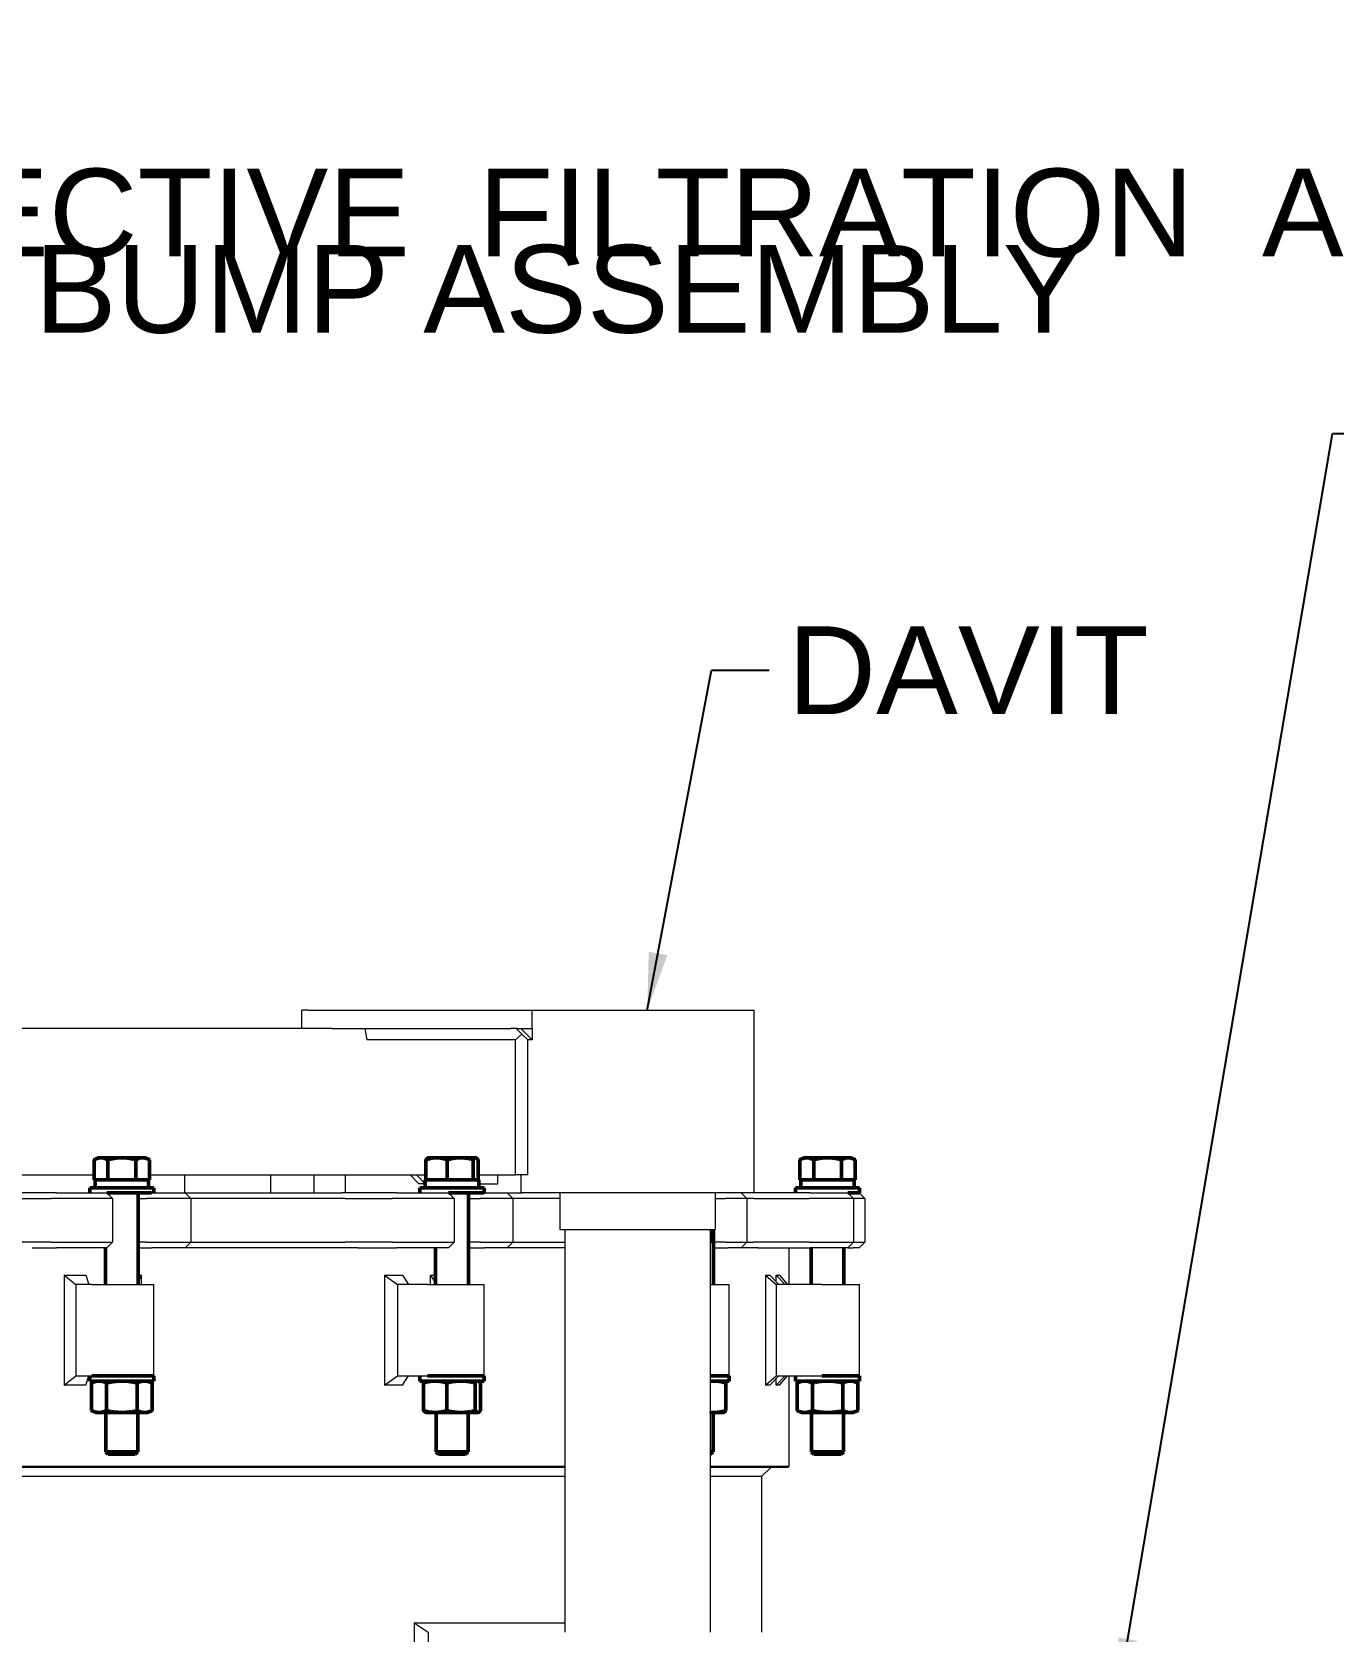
# Model space of a CAD drawing. Header units: inches. Extents: x 20 to 536, y 8 to 344.
# Drawn here: x 432.74 to 468.32, y 137.74 to 181.48 of the extents above; entities that cross this region are included whole.
import ezdxf

# ---------------------------------------------------------------- set-up
doc = ezdxf.new("R2010")
doc.units = ezdxf.units.IN
doc.header["$LTSCALE"] = 16
doc.header["$MEASUREMENT"] = 0
for name, color, linetype, lineweight in [('Symbol', 7, 'Continuous', 25), ('Symbol (ANSI)', 7, 'Continuous', 25), ('Visible (ANSI)', 7, 'Continuous', 50)]:
    doc.layers.add(name, color=color, linetype=linetype, lineweight=lineweight)
doc.styles.add('Standard D-E', font='arial.ttf')
doc.styles.add('Standard D-E NeptuneBenson', font='arial.ttf')
doc.dimstyles.new('Default D-E$7', dxfattribs={"dimscale": 16, "dimtxt": 0.15, "dimasz": 0.098425, "dimexe": 0.125, "dimexo": 0.0625, "dimgap": 0.031496, "dimtad": 0, "dimtih": 1, "dimtoh": 1, "dimrnd": 1e-08, "dimzin": 4, "dimdsep": 46, "dimtxsty": 'Standard D-E', "dimcen": 0.09, "dimdle": 0.393701, "dimclrd": 256, "dimclre": 256, "dimclrt": 256, "dimadec": 0, "dimazin": 1, "dimtfac": 1, "dimtofl": 0, "dimtmove": 0, "dimatfit": 3, "dimfxl": 1, "dimtolj": 1, "dimtzin": 4, "dimlwd": -1, "dimlwe": -1, "dimarcsym": 0})
doc.dimstyles.new('in [mm] D-E NeptuneBenson$7', dxfattribs={"dimscale": 16, "dimtxt": 0.15, "dimasz": 0.098425, "dimexe": 0.125, "dimexo": 0.063, "dimgap": 0.031496, "dimtad": 0, "dimtih": 1, "dimtoh": 1, "dimdec": 4, "dimrnd": 1e-08, "dimzin": 3, "dimdsep": 46, "dimlunit": 5, "dimtxsty": 'Standard D-E', "dimcen": 0.09, "dimdle": 0.393701, "dimclrd": 256, "dimclre": 256, "dimclrt": 256, "dimadec": 1, "dimazin": 1, "dimtfac": 1, "dimtofl": 0, "dimtmove": 0, "dimatfit": 3, "dimfxl": 1, "dimfrac": 1, "dimtolj": 1, "dimtzin": 4, "dimlwd": -1, "dimlwe": -1, "dimarcsym": 0})

msp = doc.modelspace()

# ---------------------------------------------------------------- linework, layer by layer
at = {"layer": 'Visible (ANSI)', "linetype": 'Continuous', "lineweight": 18}
for p, q in [((440.274845, 154.743472), (440.115172, 154.743472)), ((440.115172, 154.243472), (440.115172, 154.743472)), ((440.274845, 154.743472), (445.814607, 154.743472)), ((445.814607, 154.743472), (445.99415, 154.743472)), ((445.99415, 154.743472), (446.409032, 154.743472)), ((446.409032, 154.743472), (446.501382, 154.743472)), ((446.409032, 154.243472), (446.409032, 154.743472)), ((446.501382, 154.743472), (447.326067, 154.743472)), ((447.326067, 154.743472), (451.788254, 154.743472)), ((451.788254, 154.743472), (452.480547, 154.743472)), ((452.480547, 149.743472), (452.480547, 154.743472)), ((440.940263, 154.243472), (417.696189, 154.243472)), ((440.940263, 154.243472), (445.814607, 154.243472)), ((441.834082, 154.243472), (441.88775, 153.930972)), ((445.99415, 154.243472), (445.814607, 154.243472)), ((446.123299, 154.081898), (445.95545, 153.930972)), ((445.973412, 154.243472), (446.123299, 154.081898)), ((445.99415, 154.243472), (446.098941, 154.243472)), ((446.098941, 154.243472), (446.410198, 154.243472)), ((446.098941, 154.243472), (446.410198, 153.930972)), ((446.291147, 153.930972), (446.123299, 154.081898)), ((446.410198, 154.243472), (446.410198, 153.930972)), ((445.95545, 153.930972), (441.88775, 153.930972)), ((445.95545, 150.243472), (445.95545, 153.930972)), ((446.410198, 153.930972), (446.291147, 153.930972)), ((446.291147, 150.243472), (446.291147, 153.930972)), ((430.909416, 150.243472), (434.436612, 150.243472)), ((435.951576, 150.243472), (443.507724, 150.243472)), ((436.909208, 150.243472), (436.909208, 149.743472)), ((439.256777, 150.243472), (439.256777, 149.743472)), ((440.450782, 149.743472), (440.450782, 150.243472)), ((441.310387, 149.743472), (441.310387, 150.243472)), ((443.310516, 149.993472), (443.075759, 150.243472)), ((443.24768, 150.243472), (443.482437, 149.993472)), ((444.93032, 150.243472), (445.95545, 150.243472)), ((445.473175, 149.993472), (445.473175, 150.243472)), ((446.291147, 150.243472), (445.95545, 150.243472)), ((446.099247, 150.243472), (446.099247, 149.743472)), ((453.752292, 150.047373), (453.752292, 149.884097)), ((433.079252, 149.743472), (432.293624, 149.743472)), ((432.333884, 149.588472), (432.933599, 149.588472)), ((432.933599, 149.588472), (433.260643, 149.588472)), ((433.406296, 149.743472), (433.079252, 149.743472)), ((434.5107, 149.588472), (433.260643, 149.588472)), ((433.406296, 149.743472), (434.462593, 149.743472)), ((434.462593, 149.743472), (434.724655, 149.743472)), ((434.774084, 149.588472), (434.5107, 149.588472)), ((434.724655, 149.743472), (434.78936, 149.743472)), ((434.94436, 149.588472), (434.774084, 149.588472)), ((434.78936, 149.743472), (434.94436, 149.588472)), ((434.94436, 149.588472), (434.94436, 148.398472)), ((435.641594, 149.588472), (435.868975, 149.588472)), ((436.195133, 149.588472), (435.868975, 149.588472)), ((436.014628, 149.743472), (436.008024, 149.743472)), ((436.014628, 149.743472), (436.138568, 149.743472)), ((436.138568, 149.743472), (436.395154, 149.743472)), ((436.453014, 149.588472), (436.195133, 149.588472)), ((436.395154, 149.743472), (436.924721, 149.743472)), ((437.079721, 149.588472), (436.453014, 149.588472)), ((436.924721, 149.743472), (441.211456, 149.743472)), ((436.924721, 149.743472), (437.079721, 149.588472)), ((441.300481, 149.588472), (437.079721, 149.588472)), ((437.079721, 149.588472), (437.079721, 148.398472)), ((442.089418, 149.743472), (441.211456, 149.743472)), ((441.300481, 149.588472), (441.970682, 149.588472)), ((441.970682, 149.588472), (442.585323, 149.588472)), ((442.70406, 149.743472), (442.089418, 149.743472)), ((443.968145, 149.588472), (442.585323, 149.588472)), ((442.70406, 149.743472), (443.872544, 149.743472)), ((443.482437, 149.993472), (443.310516, 149.993472)), ((443.482437, 149.993472), (443.489522, 149.993472)), ((443.872544, 149.743472), (444.089092, 149.743472)), ((444.185785, 149.588472), (443.968145, 149.588472)), ((444.089092, 149.743472), (444.124828, 149.743472)), ((444.124828, 149.743472), (444.279828, 149.588472)), ((444.279828, 149.588472), (444.185785, 149.588472)), ((444.279828, 149.588472), (444.279828, 148.398472)), ((444.666522, 149.588472), (444.987384, 149.588472)), ((444.948522, 149.993472), (445.473175, 149.993472)), ((445.344235, 149.588472), (444.987384, 149.588472)), ((445.106121, 149.743472), (445.093709, 149.743472)), ((445.106121, 149.743472), (445.241724, 149.743472)), ((445.241724, 149.743472), (445.447982, 149.743472)), ((445.551534, 149.588472), (445.344235, 149.588472)), ((445.447982, 149.743472), (445.728457, 149.743472)), ((445.883457, 149.588472), (445.551534, 149.588472)), ((445.728457, 149.743472), (446.132509, 149.743472)), ((445.728457, 149.743472), (445.883457, 149.588472)), ((447.164897, 149.588472), (445.883457, 149.588472)), ((445.883457, 149.588472), (445.883457, 148.398472)), ((446.501382, 149.743472), (446.132509, 149.743472)), ((447.326067, 149.743472), (446.501382, 149.743472)), ((447.164897, 149.743472), (447.164897, 148.743472)), ((451.788254, 149.743472), (447.326067, 149.743472)), ((451.414897, 149.743472), (451.414897, 148.743472)), ((451.414897, 149.588472), (451.686735, 149.588472)), ((452.031239, 149.588472), (451.686735, 149.588472)), ((452.480547, 149.743472), (451.788254, 149.743472)), ((452.162952, 149.588472), (452.031239, 149.588472)), ((452.12567, 149.743472), (452.28067, 149.588472)), ((452.28067, 149.588472), (452.162952, 149.588472)), ((452.467224, 149.588472), (452.28067, 149.588472)), ((452.28067, 149.588472), (452.28067, 148.398472)), ((452.467224, 149.588472), (453.037134, 149.588472)), ((453.064049, 149.743472), (452.480547, 149.743472)), ((453.037134, 149.588472), (453.97882, 149.588472)), ((454.005735, 149.743472), (453.064049, 149.743472)), ((455.130909, 149.588472), (453.97882, 149.588472)), ((454.005735, 149.743472), (454.979251, 149.743472)), ((454.979251, 149.743472), (455.035054, 149.743472)), ((455.035054, 149.743472), (455.03693, 149.743472)), ((455.03693, 149.743472), (455.19193, 149.588472)), ((455.186994, 149.588472), (455.130909, 149.588472)), ((455.19193, 149.588472), (455.186994, 149.588472)), ((455.449593, 149.588472), (455.19193, 149.588472)), ((455.19193, 149.588472), (455.19193, 148.398472)), ((455.344764, 149.743472), (455.499764, 149.588472)), ((455.489834, 149.588472), (455.449593, 149.588472)), ((455.499764, 149.588472), (455.489834, 149.588472)), ((455.499764, 149.588472), (455.499764, 148.398472)), ((447.164897, 148.743472), (451.414897, 148.743472)), ((447.304897, 148.743472), (447.304897, 137.743472)), ((451.274897, 148.743472), (451.274897, 137.743472)), ((451.311735, 148.743472), (451.311735, 148.398472)), ((432.933599, 148.398472), (432.333884, 148.398472)), ((433.260643, 148.398472), (432.933599, 148.398472)), ((433.260643, 148.398472), (434.5107, 148.398472)), ((434.5107, 148.398472), (434.774084, 148.398472)), ((434.774084, 148.398472), (434.94436, 148.398472)), ((434.78936, 148.243472), (434.94436, 148.398472)), ((435.868975, 148.398472), (435.641594, 148.398472)), ((435.868975, 148.398472), (436.195133, 148.398472)), ((436.195133, 148.398472), (436.453014, 148.398472)), ((436.453014, 148.398472), (437.079721, 148.398472)), ((436.924721, 148.243472), (437.079721, 148.398472)), ((437.079721, 148.398472), (441.300481, 148.398472)), ((441.970682, 148.398472), (441.300481, 148.398472)), ((442.585323, 148.398472), (441.970682, 148.398472)), ((442.585323, 148.398472), (443.968145, 148.398472)), ((443.968145, 148.398472), (444.185785, 148.398472)), ((444.124828, 148.243472), (444.279828, 148.398472)), ((444.185785, 148.398472), (444.279828, 148.398472)), ((444.987384, 148.398472), (444.666522, 148.398472)), ((444.987384, 148.398472), (445.344235, 148.398472)), ((445.344235, 148.398472), (445.551534, 148.398472)), ((445.551534, 148.398472), (445.883457, 148.398472)), ((445.728457, 148.243472), (445.883457, 148.398472)), ((445.883457, 148.398472), (447.304897, 148.398472)), ((451.274897, 148.398472), (451.275115, 148.398472)), ((451.274897, 148.361634), (451.311735, 148.398472)), ((451.275115, 148.398472), (451.311735, 148.398472)), ((451.686735, 148.398472), (451.365069, 148.398472)), ((451.686735, 148.398472), (452.031239, 148.398472)), ((452.031239, 148.398472), (452.162952, 148.398472)), ((452.12567, 148.243472), (452.28067, 148.398472)), ((452.162952, 148.398472), (452.28067, 148.398472)), ((452.28067, 148.398472), (452.467224, 148.398472)), ((453.037134, 148.398472), (452.467224, 148.398472)), ((453.97882, 148.398472), (453.037134, 148.398472)), ((453.97882, 148.398472), (455.130909, 148.398472)), ((455.03693, 148.243472), (455.19193, 148.398472)), ((455.130909, 148.398472), (455.186994, 148.398472)), ((455.186994, 148.398472), (455.19193, 148.398472)), ((455.19193, 148.398472), (455.449593, 148.398472)), ((455.344764, 148.243472), (455.499764, 148.398472)), ((455.449593, 148.398472), (455.489834, 148.398472)), ((455.489834, 148.398472), (455.499764, 148.398472)), ((432.739974, 148.243472), (433.079252, 148.243472)), ((433.079252, 148.243472), (433.406296, 148.243472)), ((434.462593, 148.243472), (433.406296, 148.243472)), ((434.724655, 148.243472), (434.462593, 148.243472)), ((434.78936, 148.243472), (434.724655, 148.243472)), ((435.641594, 148.243472), (435.655229, 148.243472)), ((435.655229, 148.243472), (436.014628, 148.243472)), ((436.138568, 148.243472), (436.014628, 148.243472)), ((436.395154, 148.243472), (436.138568, 148.243472)), ((436.924721, 148.243472), (436.395154, 148.243472)), ((441.644094, 148.243472), (436.924721, 148.243472)), ((441.644094, 148.243472), (442.089418, 148.243472)), ((442.089418, 148.243472), (442.70406, 148.243472)), ((443.872544, 148.243472), (442.70406, 148.243472)), ((444.089092, 148.243472), (443.872544, 148.243472)), ((444.124828, 148.243472), (444.089092, 148.243472)), ((444.666522, 148.243472), (445.106121, 148.243472)), ((445.241724, 148.243472), (445.106121, 148.243472)), ((445.447982, 148.243472), (445.241724, 148.243472)), ((445.728457, 148.243472), (445.447982, 148.243472)), ((447.304897, 148.243472), (445.728457, 148.243472)), ((451.365069, 148.243472), (451.764235, 148.243472)), ((451.895147, 148.243472), (451.764235, 148.243472)), ((452.026199, 148.243472), (451.895147, 148.243472)), ((452.12567, 148.243472), (452.026199, 148.243472)), ((452.574081, 148.243472), (452.12567, 148.243472)), ((452.574081, 148.243472), (453.064049, 148.243472)), ((453.064049, 148.243472), (454.005735, 148.243472)), ((453.432655, 147.243472), (453.432655, 148.243472)), ((454.979251, 148.243472), (454.005735, 148.243472)), ((455.035054, 148.243472), (454.979251, 148.243472)), ((455.03693, 148.243472), (455.035054, 148.243472)), ((455.03693, 148.243472), (455.185905, 148.243472)), ((455.296335, 148.243472), (455.185905, 148.243472)), ((455.336373, 148.243472), (455.296335, 148.243472)), ((455.344764, 148.243472), (455.336373, 148.243472)), ((433.614696, 147.493375), (433.614696, 144.49357)), ((433.614696, 147.493375), (434.212118, 147.493375)), ((433.614696, 147.493375), (433.938048, 147.243472)), ((434.212118, 147.493375), (434.2935, 147.243472)), ((435.641594, 147.493375), (435.728821, 147.493375)), ((435.728821, 147.493375), (435.641594, 147.34439)), ((435.728821, 147.243472), (435.728821, 147.493375)), ((442.375627, 147.493375), (442.375627, 144.49357)), ((442.375627, 147.493375), (442.869164, 147.493375)), ((442.375627, 147.493375), (442.733427, 147.243472)), ((442.869164, 147.493375), (443.026459, 147.243472)), ((443.628549, 147.493375), (443.771522, 147.275452)), ((443.628549, 147.243472), (443.628549, 147.493375)), ((443.628549, 147.493375), (443.771522, 147.493375)), ((452.782449, 147.493375), (452.782449, 144.49357)), ((452.782449, 147.493375), (452.909342, 147.493375)), ((452.782449, 147.493375), (453.080727, 147.243472)), ((452.909342, 147.493375), (453.154679, 147.243472)), ((453.081481, 147.493375), (453.328327, 147.243472)), ((453.081481, 147.318033), (453.081481, 147.493375)), ((453.081481, 147.493375), (453.173123, 147.493375)), ((453.173123, 147.493375), (453.384612, 147.243472)), ((434.371863, 147.243472), (433.938048, 147.243472)), ((433.938048, 147.243472), (433.938048, 144.743472)), ((434.371863, 147.243472), (436.069094, 147.243472)), ((436.069094, 144.743472), (436.069094, 147.243472)), ((443.548733, 147.243472), (442.733427, 147.243472)), ((442.733427, 147.243472), (442.733427, 144.743472)), ((443.548733, 147.243472), (445.094022, 147.243472)), ((445.094022, 144.743472), (445.094022, 147.243472)), ((451.274897, 147.243472), (451.792569, 147.243472)), ((451.792569, 144.743472), (451.792569, 147.243472)), ((454.32985, 147.243472), (453.080727, 147.243472)), ((453.080727, 147.243472), (453.080727, 144.743472)), ((454.32985, 147.243472), (455.356792, 147.243472)), ((455.356792, 144.743472), (455.356792, 147.243472)), ((433.614696, 144.49357), (433.938048, 144.743472)), ((434.212118, 144.49357), (433.614696, 144.49357)), ((433.938048, 144.743472), (434.371863, 144.743472)), ((434.212118, 144.49357), (434.2935, 144.743472)), ((436.069094, 144.743472), (434.371863, 144.743472)), ((442.375627, 144.49357), (442.733427, 144.743472)), ((442.869164, 144.49357), (442.375627, 144.49357)), ((442.733427, 144.743472), (443.548733, 144.743472)), ((442.869164, 144.49357), (443.026459, 144.743472)), ((445.094022, 144.743472), (443.548733, 144.743472)), ((451.792569, 144.743472), (451.274897, 144.743472)), ((452.782449, 144.49357), (453.080727, 144.743472)), ((452.909342, 144.49357), (452.782449, 144.49357)), ((452.909342, 144.49357), (453.154679, 144.743472)), ((453.080727, 144.743472), (454.32985, 144.743472)), ((453.081481, 144.49357), (453.328327, 144.743472)), ((453.081481, 144.49357), (453.081481, 144.668912)), ((453.173123, 144.49357), (453.081481, 144.49357)), ((453.173123, 144.49357), (453.384612, 144.743472)), ((453.432655, 142.274722), (453.432655, 144.743472)), ((455.356792, 144.743472), (454.32985, 144.743472)), ((396.429994, 142.274722), (447.304897, 142.274722)), ((447.304897, 142.243472), (396.461244, 142.243472)), ((451.274897, 142.274722), (453.432655, 142.274722)), ((453.401395, 142.243472), (451.274897, 142.243472)), ((452.680751, 141.993472), (452.930728, 142.243472)), ((447.304897, 141.993472), (424.931327, 141.993472)), ((452.680751, 141.993472), (451.274897, 141.993472)), ((452.683349, 137.743472), (452.683349, 141.996071)), ((443.185523, 137.99296), (443.185523, 136.743984)), ((443.185523, 137.99296), (447.304897, 137.99296)), ((443.185523, 137.99296), (443.567968, 137.743472)), ((443.567968, 137.743472), (443.567968, 136.993472))]:
    msp.add_line(p, q, dxfattribs=at)
at = {"layer": 'Visible (ANSI)'}
for p, q in [((434.436612, 150.103101), (434.436612, 150.64851)), ((434.538094, 150.707101), (434.437457, 150.648998)), ((434.626619, 150.707101), (434.538094, 150.707101)), ((435.195367, 150.707101), (434.626619, 150.707101)), ((434.816626, 150.103101), (434.816626, 150.64851)), ((435.762842, 150.707101), (435.195367, 150.707101)), ((435.574108, 150.103101), (435.574108, 150.64851)), ((435.850094, 150.707101), (435.762842, 150.707101)), ((435.850094, 150.707101), (435.950732, 150.648998)), ((435.951576, 150.103101), (435.951576, 150.64851)), ((443.507724, 150.103101), (443.507724, 150.64851)), ((443.563022, 150.707101), (443.553129, 150.701389)), ((443.798329, 150.707101), (443.563022, 150.707101)), ((444.444583, 150.707101), (443.798329, 150.707101)), ((444.088934, 150.103101), (444.088934, 150.64851)), ((444.865276, 150.707101), (444.444583, 150.707101)), ((444.800232, 150.103101), (444.800232, 150.64851)), ((444.875022, 150.707101), (444.865276, 150.707101)), ((444.875022, 150.707101), (444.884916, 150.701389)), ((444.93032, 150.103101), (444.93032, 150.64851)), ((453.72431, 150.103101), (453.72431, 150.64851)), ((453.825792, 150.707101), (453.725154, 150.648998)), ((453.914316, 150.707101), (453.825792, 150.707101)), ((454.483064, 150.707101), (453.914316, 150.707101)), ((454.104323, 150.103101), (454.104323, 150.64851)), ((455.05054, 150.707101), (454.483064, 150.707101)), ((454.861805, 150.103101), (454.861805, 150.64851)), ((455.137792, 150.707101), (455.05054, 150.707101)), ((455.137792, 150.707101), (455.238429, 150.648998)), ((455.239274, 150.103101), (455.239274, 150.64851)), ((434.626619, 150.103101), (434.436612, 150.103101)), ((434.464594, 150.103097), (435.923594, 150.103097)), ((434.464594, 150.103097), (434.464594, 149.884097)), ((434.538094, 150.103101), (434.538094, 150.103097)), ((434.816626, 150.103101), (434.626619, 150.103101)), ((435.195367, 150.103101), (434.816626, 150.103101)), ((435.574108, 150.103101), (435.195367, 150.103101)), ((435.762842, 150.103101), (435.574108, 150.103101)), ((435.951576, 150.103101), (435.762842, 150.103101)), ((435.850094, 150.103101), (435.850094, 150.103097)), ((435.923594, 150.103097), (435.923594, 149.884097)), ((443.489522, 150.103097), (444.948522, 150.103097)), ((443.489522, 150.103097), (443.489522, 149.884097)), ((443.798329, 150.103101), (443.507724, 150.103101)), ((443.563022, 150.103101), (443.563022, 150.103097)), ((444.088934, 150.103101), (443.798329, 150.103101)), ((444.444583, 150.103101), (444.088934, 150.103101)), ((444.800232, 150.103101), (444.444583, 150.103101)), ((444.865276, 150.103101), (444.800232, 150.103101)), ((444.93032, 150.103101), (444.865276, 150.103101)), ((444.875022, 150.103101), (444.875022, 150.103097)), ((444.948522, 150.103097), (444.948522, 149.884097)), ((453.914316, 150.103101), (453.72431, 150.103101)), ((453.752292, 150.103097), (455.211292, 150.103097)), ((453.752292, 150.103097), (453.752292, 150.047373)), ((453.825792, 150.103101), (453.825792, 150.103097)), ((454.104323, 150.103101), (453.914316, 150.103101)), ((454.483064, 150.103101), (454.104323, 150.103101)), ((454.861805, 150.103101), (454.483064, 150.103101)), ((455.05054, 150.103101), (454.861805, 150.103101)), ((455.239274, 150.103101), (455.05054, 150.103101)), ((455.137792, 150.103101), (455.137792, 150.103097)), ((455.211292, 150.103097), (455.211292, 149.884097)), ((436.069094, 149.884097), (434.319094, 149.884097)), ((434.319094, 149.743472), (434.319094, 149.884097)), ((434.78936, 149.743472), (436.008024, 149.743472)), ((435.641594, 149.743472), (435.641594, 147.243472)), ((436.069094, 149.743472), (436.069094, 149.884097)), ((445.094022, 149.884097), (443.344022, 149.884097)), ((443.344022, 149.743472), (443.344022, 149.884097)), ((444.124828, 149.743472), (445.093709, 149.743472)), ((444.666522, 149.743472), (444.666522, 147.243472)), ((445.094022, 149.743472), (445.094022, 149.884097)), ((455.356792, 149.884097), (453.606792, 149.884097)), ((453.606792, 149.743472), (453.606792, 149.884097)), ((455.03693, 149.743472), (455.356792, 149.743472)), ((455.356792, 149.743472), (455.356792, 149.884097)), ((451.365069, 148.743472), (451.365069, 147.243472)), ((434.746594, 148.243472), (434.746594, 147.243472)), ((443.771522, 148.243472), (443.771522, 147.243472)), ((454.034292, 148.243472), (454.034292, 147.243472)), ((454.929292, 148.243472), (454.929292, 147.243472)), ((434.319094, 144.602847), (434.319094, 144.743472)), ((434.319094, 144.602847), (436.069094, 144.602847)), ((434.363866, 143.795715), (434.363866, 144.55098)), ((434.475094, 144.602847), (434.364792, 144.551413)), ((436.069094, 144.743472), (434.371863, 144.743472)), ((434.780375, 143.795715), (434.780375, 144.55098)), ((435.610603, 143.795715), (435.610603, 144.55098)), ((435.913094, 144.602847), (436.023397, 144.551413)), ((436.024322, 143.795715), (436.024322, 144.55098)), ((436.069094, 144.602847), (436.069094, 144.743472)), ((443.344022, 144.602847), (443.344022, 144.743472)), ((443.344022, 144.602847), (445.094022, 144.602847)), ((443.439414, 143.795715), (443.439414, 144.55098)), ((443.500022, 144.602847), (443.489179, 144.597791)), ((445.094022, 144.743472), (443.548733, 144.743472)), ((444.076441, 143.795715), (444.076441, 144.55098)), ((444.856049, 143.795715), (444.856049, 144.55098)), ((444.938022, 144.602847), (444.948866, 144.597791)), ((444.998631, 143.795715), (444.998631, 144.55098)), ((445.094022, 144.602847), (445.094022, 144.743472)), ((451.792569, 144.743472), (451.274897, 144.743472)), ((451.274897, 144.602847), (451.792569, 144.602847)), ((451.636569, 144.602847), (451.647912, 144.597558)), ((451.698279, 143.795715), (451.698279, 144.55098)), ((451.792569, 144.602847), (451.792569, 144.743472)), ((453.606792, 144.602847), (453.606792, 144.743472)), ((453.606792, 144.602847), (455.356792, 144.602847)), ((453.651564, 143.795715), (453.651564, 144.55098)), ((453.762792, 144.602847), (453.652489, 144.551413)), ((454.068072, 143.795715), (454.068072, 144.55098)), ((455.356792, 144.743472), (454.32985, 144.743472)), ((454.8983, 143.795715), (454.8983, 144.55098)), ((455.200792, 144.602847), (455.311094, 144.551413)), ((455.31202, 143.795715), (455.31202, 144.55098)), ((455.356792, 144.602847), (455.356792, 144.743472)), ((434.475094, 143.743847), (434.364792, 143.795282)), ((434.475094, 143.743847), (434.57212, 143.743847)), ((434.57212, 143.743847), (435.195489, 143.743847)), ((434.756594, 143.743847), (434.756594, 142.669212)), ((435.195489, 143.743847), (435.817463, 143.743847)), ((435.631594, 143.743847), (435.631594, 142.669212)), ((435.817463, 143.743847), (435.913094, 143.743847)), ((435.913094, 143.743847), (436.023397, 143.795282)), ((443.500022, 143.743847), (443.489179, 143.748904)), ((443.500022, 143.743847), (443.757927, 143.743847)), ((443.757927, 143.743847), (444.466245, 143.743847)), ((443.781522, 143.743847), (443.781522, 142.669212)), ((444.466245, 143.743847), (444.92734, 143.743847)), ((444.656522, 143.743847), (444.656522, 142.669212)), ((444.92734, 143.743847), (444.938022, 143.743847)), ((444.938022, 143.743847), (444.948866, 143.748904)), ((451.274897, 143.743847), (451.380801, 143.743847)), ((451.355069, 143.743847), (451.355069, 142.669212)), ((451.380801, 143.743847), (451.636569, 143.743847)), ((451.636569, 143.743847), (451.647912, 143.749137)), ((453.762792, 143.743847), (453.652489, 143.795282)), ((453.762792, 143.743847), (453.859818, 143.743847)), ((453.859818, 143.743847), (454.483186, 143.743847)), ((454.044292, 143.743847), (454.044292, 142.669212)), ((454.483186, 143.743847), (455.10516, 143.743847)), ((454.919292, 143.743847), (454.919292, 142.669212)), ((455.10516, 143.743847), (455.200792, 143.743847)), ((455.200792, 143.743847), (455.311094, 143.795282)), ((434.756594, 142.669212), (435.631594, 142.669212)), ((434.824755, 142.603097), (434.756594, 142.669212)), ((435.563433, 142.603097), (434.824755, 142.603097)), ((435.563433, 142.603097), (435.631594, 142.669212)), ((443.781522, 142.669212), (444.656522, 142.669212)), ((443.849683, 142.603097), (443.781522, 142.669212)), ((444.588361, 142.603097), (443.849683, 142.603097)), ((444.588361, 142.603097), (444.656522, 142.669212)), ((451.274897, 142.669212), (451.355069, 142.669212)), ((451.286908, 142.603097), (451.274897, 142.603097)), ((451.286908, 142.603097), (451.355069, 142.669212)), ((454.044292, 142.669212), (454.919292, 142.669212)), ((454.112453, 142.603097), (454.044292, 142.669212)), ((454.851131, 142.603097), (454.112453, 142.603097)), ((454.851131, 142.603097), (454.919292, 142.669212))]:
    msp.add_line(p, q, dxfattribs=at)
for centre, start_param, end_param in [((454.481792, 150.039349), 4.710387156, 4.749861257), ((454.481792, 149.728846), 4.67285257, 4.674792226)]:
    msp.add_ellipse(centre, major_axis=(0.00146, -4.1372), ratio=0.176326628, start_param=start_param, end_param=end_param, dxfattribs=at)
for points, weights in [([(434.626619, 150.707101), (434.538436, 150.707101), (434.436612, 150.64851)], [1, 1.0379548493, 1]), ([(434.436612, 150.64851), (434.437035, 150.648755), (434.437457, 150.648998)], [1, 1.00015275945, 1.00030428927]), ([(434.816626, 150.64851), (434.714801, 150.707101), (434.626619, 150.707101)], [1, 1.0379548493, 1]), ([(435.195367, 150.707101), (435.019592, 150.707101), (434.816626, 150.64851)], [1, 1.0379548493, 1]), ([(435.574108, 150.64851), (435.371141, 150.707101), (435.195367, 150.707101)], [1, 1.0379548493, 1]), ([(435.762842, 150.707101), (435.67525, 150.707101), (435.574108, 150.64851)], [1, 1.0379548493, 1]), ([(435.951576, 150.64851), (435.850434, 150.707101), (435.762842, 150.707101)], [1, 1.0379548493, 1]), ([(443.798329, 150.707101), (443.663459, 150.707101), (443.507724, 150.64851)], [1, 1.0379548493, 1]), ([(443.507724, 150.64851), (443.531888, 150.689126), (443.553129, 150.701389)], [1, 1.02600759169, 1.01637310665]), ([(444.088934, 150.64851), (443.933199, 150.707101), (443.798329, 150.707101)], [1, 1.0379548493, 1]), ([(444.444583, 150.707101), (444.279525, 150.707101), (444.088934, 150.64851)], [1, 1.0379548493, 1]), ([(444.800232, 150.64851), (444.60964, 150.707101), (444.444583, 150.707101)], [1, 1.0379548493, 1]), ([(444.865276, 150.707101), (444.835089, 150.707101), (444.800232, 150.64851)], [1, 1.0379548493, 1]), ([(444.93032, 150.64851), (444.895463, 150.707101), (444.865276, 150.707101)], [1, 1.0379548493, 1]), ([(453.914316, 150.707101), (453.826134, 150.707101), (453.72431, 150.64851)], [1, 1.0379548493, 1]), ([(453.72431, 150.64851), (453.724732, 150.648755), (453.725154, 150.648998)], [1, 1.00015275945, 1.00030428927]), ([(454.104323, 150.64851), (454.002499, 150.707101), (453.914316, 150.707101)], [1, 1.0379548493, 1]), ([(454.483064, 150.707101), (454.30729, 150.707101), (454.104323, 150.64851)], [1, 1.0379548493, 1]), ([(454.861805, 150.64851), (454.658838, 150.707101), (454.483064, 150.707101)], [1, 1.0379548493, 1]), ([(455.05054, 150.707101), (454.962948, 150.707101), (454.861805, 150.64851)], [1, 1.0379548493, 1]), ([(455.239274, 150.64851), (455.138131, 150.707101), (455.05054, 150.707101)], [1, 1.0379548493, 1]), ([(434.57212, 144.602847), (434.475469, 144.602847), (434.363866, 144.55098)], [1, 1.0379548493, 1]), ([(434.363866, 144.55098), (434.364329, 144.551197), (434.364792, 144.551413)], [1, 1.00015275945, 1.00030428927]), ([(434.780375, 144.55098), (434.668772, 144.602847), (434.57212, 144.602847)], [1, 1.0379548493, 1]), ([(435.195489, 144.602847), (435.002834, 144.602847), (434.780375, 144.55098)], [1, 1.0379548493, 1]), ([(435.610603, 144.55098), (435.388144, 144.602847), (435.195489, 144.602847)], [1, 1.0379548493, 1]), ([(435.817463, 144.602847), (435.721459, 144.602847), (435.610603, 144.55098)], [1, 1.0379548493, 1]), ([(436.024322, 144.55098), (435.913467, 144.602847), (435.817463, 144.602847)], [1, 1.0379548493, 1]), ([(443.757927, 144.602847), (443.610105, 144.602847), (443.439414, 144.55098)], [1, 1.0379548493, 1]), ([(443.439414, 144.55098), (443.465897, 144.586935), (443.489179, 144.597791)], [1, 1.02600759169, 1.01637310665]), ([(444.076441, 144.55098), (443.90575, 144.602847), (443.757927, 144.602847)], [1, 1.0379548493, 1]), ([(444.466245, 144.602847), (444.285336, 144.602847), (444.076441, 144.55098)], [1, 1.0379548493, 1]), ([(444.856049, 144.55098), (444.647154, 144.602847), (444.466245, 144.602847)], [1, 1.0379548493, 1]), ([(444.92734, 144.602847), (444.894254, 144.602847), (444.856049, 144.55098)], [1, 1.0379548493, 1]), ([(444.998631, 144.55098), (444.960426, 144.602847), (444.92734, 144.602847)], [1, 1.0379548493, 1]), ([(451.380801, 144.602847), (451.328331, 144.602847), (451.274897, 144.596686)], [1, 1.01319363833, 1.01721468893]), ([(451.698279, 144.55098), (451.528143, 144.602847), (451.380801, 144.602847)], [1, 1.0379548493, 1]), ([(451.647912, 144.597558), (451.671484, 144.586567), (451.698279, 144.55098)], [1.01657159114, 1.02573438582, 1]), ([(453.859818, 144.602847), (453.763167, 144.602847), (453.651564, 144.55098)], [1, 1.0379548493, 1]), ([(453.651564, 144.55098), (453.652027, 144.551197), (453.652489, 144.551413)], [1, 1.00015275945, 1.00030428927]), ([(454.068072, 144.55098), (453.956469, 144.602847), (453.859818, 144.602847)], [1, 1.0379548493, 1]), ([(454.483186, 144.602847), (454.290531, 144.602847), (454.068072, 144.55098)], [1, 1.0379548493, 1]), ([(454.8983, 144.55098), (454.675841, 144.602847), (454.483186, 144.602847)], [1, 1.0379548493, 1]), ([(455.10516, 144.602847), (455.009156, 144.602847), (454.8983, 144.55098)], [1, 1.0379548493, 1]), ([(455.31202, 144.55098), (455.201164, 144.602847), (455.10516, 144.602847)], [1, 1.0379548493, 1]), ([(434.364792, 143.795282), (434.364329, 143.795498), (434.363866, 143.795715)], [1.00030428927, 1.00015275945, 1]), ([(434.363866, 143.795715), (434.475469, 143.743847), (434.57212, 143.743847)], [1, 1.0379548493, 1]), ([(434.57212, 143.743847), (434.668772, 143.743847), (434.780375, 143.795715)], [1, 1.0379548493, 1]), ([(434.780375, 143.795715), (435.002834, 143.743847), (435.195489, 143.743847)], [1, 1.0379548493, 1]), ([(435.195489, 143.743847), (435.388144, 143.743847), (435.610603, 143.795715)], [1, 1.0379548493, 1]), ([(435.610603, 143.795715), (435.721459, 143.743847), (435.817463, 143.743847)], [1, 1.0379548493, 1]), ([(435.817463, 143.743847), (435.913467, 143.743847), (436.024322, 143.795715)], [1, 1.0379548493, 1]), ([(443.489179, 143.748904), (443.465897, 143.75976), (443.439414, 143.795715)], [1.01637310665, 1.02600759169, 1]), ([(443.439414, 143.795715), (443.610105, 143.743847), (443.757927, 143.743847)], [1, 1.0379548493, 1]), ([(443.757927, 143.743847), (443.90575, 143.743847), (444.076441, 143.795715)], [1, 1.0379548493, 1]), ([(444.076441, 143.795715), (444.285336, 143.743847), (444.466245, 143.743847)], [1, 1.0379548493, 1]), ([(444.466245, 143.743847), (444.647154, 143.743847), (444.856049, 143.795715)], [1, 1.0379548493, 1]), ([(444.856049, 143.795715), (444.894254, 143.743847), (444.92734, 143.743847)], [1, 1.0379548493, 1]), ([(444.92734, 143.743847), (444.960426, 143.743847), (444.998631, 143.795715)], [1, 1.0379548493, 1]), ([(451.274897, 143.750009), (451.328331, 143.743847), (451.380801, 143.743847)], [1.01721468893, 1.01319363833, 1]), ([(451.380801, 143.743847), (451.528143, 143.743847), (451.698279, 143.795715)], [1, 1.0379548493, 1]), ([(451.698279, 143.795715), (451.671484, 143.760128), (451.647912, 143.749137)], [1, 1.02573438582, 1.01657159114]), ([(453.652489, 143.795282), (453.652027, 143.795498), (453.651564, 143.795715)], [1.00030428927, 1.00015275945, 1]), ([(453.651564, 143.795715), (453.763167, 143.743847), (453.859818, 143.743847)], [1, 1.0379548493, 1]), ([(453.859818, 143.743847), (453.956469, 143.743847), (454.068072, 143.795715)], [1, 1.0379548493, 1]), ([(454.068072, 143.795715), (454.290531, 143.743847), (454.483186, 143.743847)], [1, 1.0379548493, 1]), ([(454.483186, 143.743847), (454.675841, 143.743847), (454.8983, 143.795715)], [1, 1.0379548493, 1]), ([(454.8983, 143.795715), (455.009156, 143.743847), (455.10516, 143.743847)], [1, 1.0379548493, 1]), ([(455.10516, 143.743847), (455.201164, 143.743847), (455.31202, 143.795715)], [1, 1.0379548493, 1])]:
    msp.add_rational_spline(points, weights, degree=2, dxfattribs=at)
at = {"layer": 'Visible (ANSI)', "linetype": 'Continuous', "lineweight": 18}
msp.add_open_spline([(453.401395, 142.243472), (453.41182, 142.25389), (453.42224, 142.264307), (453.432655, 142.274722)], degree=3, dxfattribs=at)

# ---------------------------------------------------------------- texts
at = {"layer": 'Symbol', "insert": (432.815476, 175.65732), "char_height": 2.40000008, "width": 28.70122053, "attachment_point": 1, "style": 'Standard D-E'}
msp.add_mtext('\\fArial|b0|i0;BUMP ASSEMBLY', dxfattribs=at)
at = {"layer": 'Symbol (ANSI)', "insert": (320.691151, 277.025982), "char_height": 2.400000077, "width": 216.20722956, "attachment_point": 1, "line_spacing_factor": 1.741933, "style": 'Standard D-E NeptuneBenson'}
msp.add_mtext('\\pxsm1.88;\\fArial|b0|i0;{\\H2.6400;NOTES:\\P}\\fArial|b0|i0;{\\H2.6400;1.^I}\\fArial|b0|i0;{\\H2.6400;FILTER TANK IS TO BE CONSTRUCTED OF HIGH QUALITY A36 CARBON STEEL, UPPER HEAD THICKNESS = 1 1/2" \\P(38.1mm), LOWER HEAD THICKNESS = 5/16" (7.93mm) & SHELL THICKNESS = 1/4" (6.35mm).\\P}\\fArial|b0|i0;{\\H2.6400;2.^I}\\fArial|b0|i0;{\\H2.6400;INTERIOR OF TANK IS LINED WITH FLEXSOL 3000. EXTERIOR IS COATED WITH 5-8 MILS OF HIGH SOLIDS ENAMEL. \\PNO WELDING OR EXTREME HEAT IS TO BE APPLIED TO TANK AFTER LINING OR COATING PROCESS IS DONE.\\P}\\fArial|b0|i0;{\\H2.6400;3.^I}\\fArial|b0|i0;{\\H2.6400;ELECTRICAL REQUIREMENTS: 120VAC-10-60Hz, 15 AMP CIRCUIT PROTECTION.\\P}\\fArial|b0|i0;{\\H2.6400;4.^I}\\fArial|b0|i0;{\\H2.6400;LOCATE ALL ELECTRICAL ITEMS IN A NON-HAZARDOUS LOCATION.\\P}\\fArial|b0|i0;{\\H2.6400;5.^I}\\fArial|b0|i0;{\\H2.6400;ELECTRICAL CONNECTIONS ARE THE RESPONSIBILITY OF THE CUSTOMER.\\P}\\fArial|b0|i0;{\\H2.6400;6.^I}\\fArial|b0|i0;{\\H2.6400;MEDIA QUANTITIES ARE INDICATED FOR INFORMATIONAL PURPOSES ONLY.\\P}\\fArial|b0|i0;{\\H2.6400;7.^I}\\fArial|b0|i0;{\\H2.6400;ALL PNEUMATIC TUBING SUPPLIED BY POOL CONTRACTOR.\\P}\\fArial|b0|i0;{\\H2.6400;8.^I}\\fArial|b0|i0;{\\H2.6400;DRAIN VALVE MUST BE A BUTTERFLY VALVE AND INSTALLED DIRECTLY ON THE BOTTOM TANK HEAD.\\P}\\fArial|b0|i0;{\\H2.6400;9.^I}\\fArial|b0|i0;{\\H2.6400;DESIGN PRESSURE IS 50 PSI (344.73 kpa). HYDROSTATICALLY TESTED TO 75 PSI (517.11 kpa).\\P}\\fArial|b0|i0;{\\H2.4000;10. THIS PRECOAT FILTER UTILIZES TUBE ELEMENTS AND THE EFFECTIVE  FILTRATION  AREA REPRESENTS THE UNCOATED \\PAREA.}\\fArial|b0|i0;{\\H2.6400;\\P}', dxfattribs=at)
at = {"layer": 'Symbol (ANSI)', "insert": (453.388241, 165.232391), "char_height": 2.40000008, "width": 9.87622043, "attachment_point": 1, "style": 'Standard D-E'}
msp.add_mtext('\\fArial|b0|i0;DAVIT', dxfattribs=at)

# ---------------------------------------------------------------- leaders
at = {"layer": 'Symbol', "annotation_type": 0, "has_hookline": 1, "hookline_direction": 0, "text_width": 28.421829}
msp.add_leader([(426.736179, 158.201612), (430.736736, 174.45732), (432.311539, 174.45732)], dimstyle='Default D-E$7', override={"dimtad": 0}, dxfattribs=at)
at = {"layer": 'Symbol (ANSI)', "annotation_type": 0, "has_hookline": 1, "hookline_direction": 0}
for points, text_width in [([(462.420716, 135.993472), (468.279752, 170.506201), (469.854555, 170.506201)], 42.201366), ([(449.55716, 154.743472), (451.309501, 164.032391), (452.884304, 164.032391)], 9.547613)]:
    msp.add_leader(points, dimstyle='in [mm] D-E NeptuneBenson$7', override={"dimtad": 0}, dxfattribs=dict(at, text_width=text_width))

doc.saveas('drawing.dxf')
